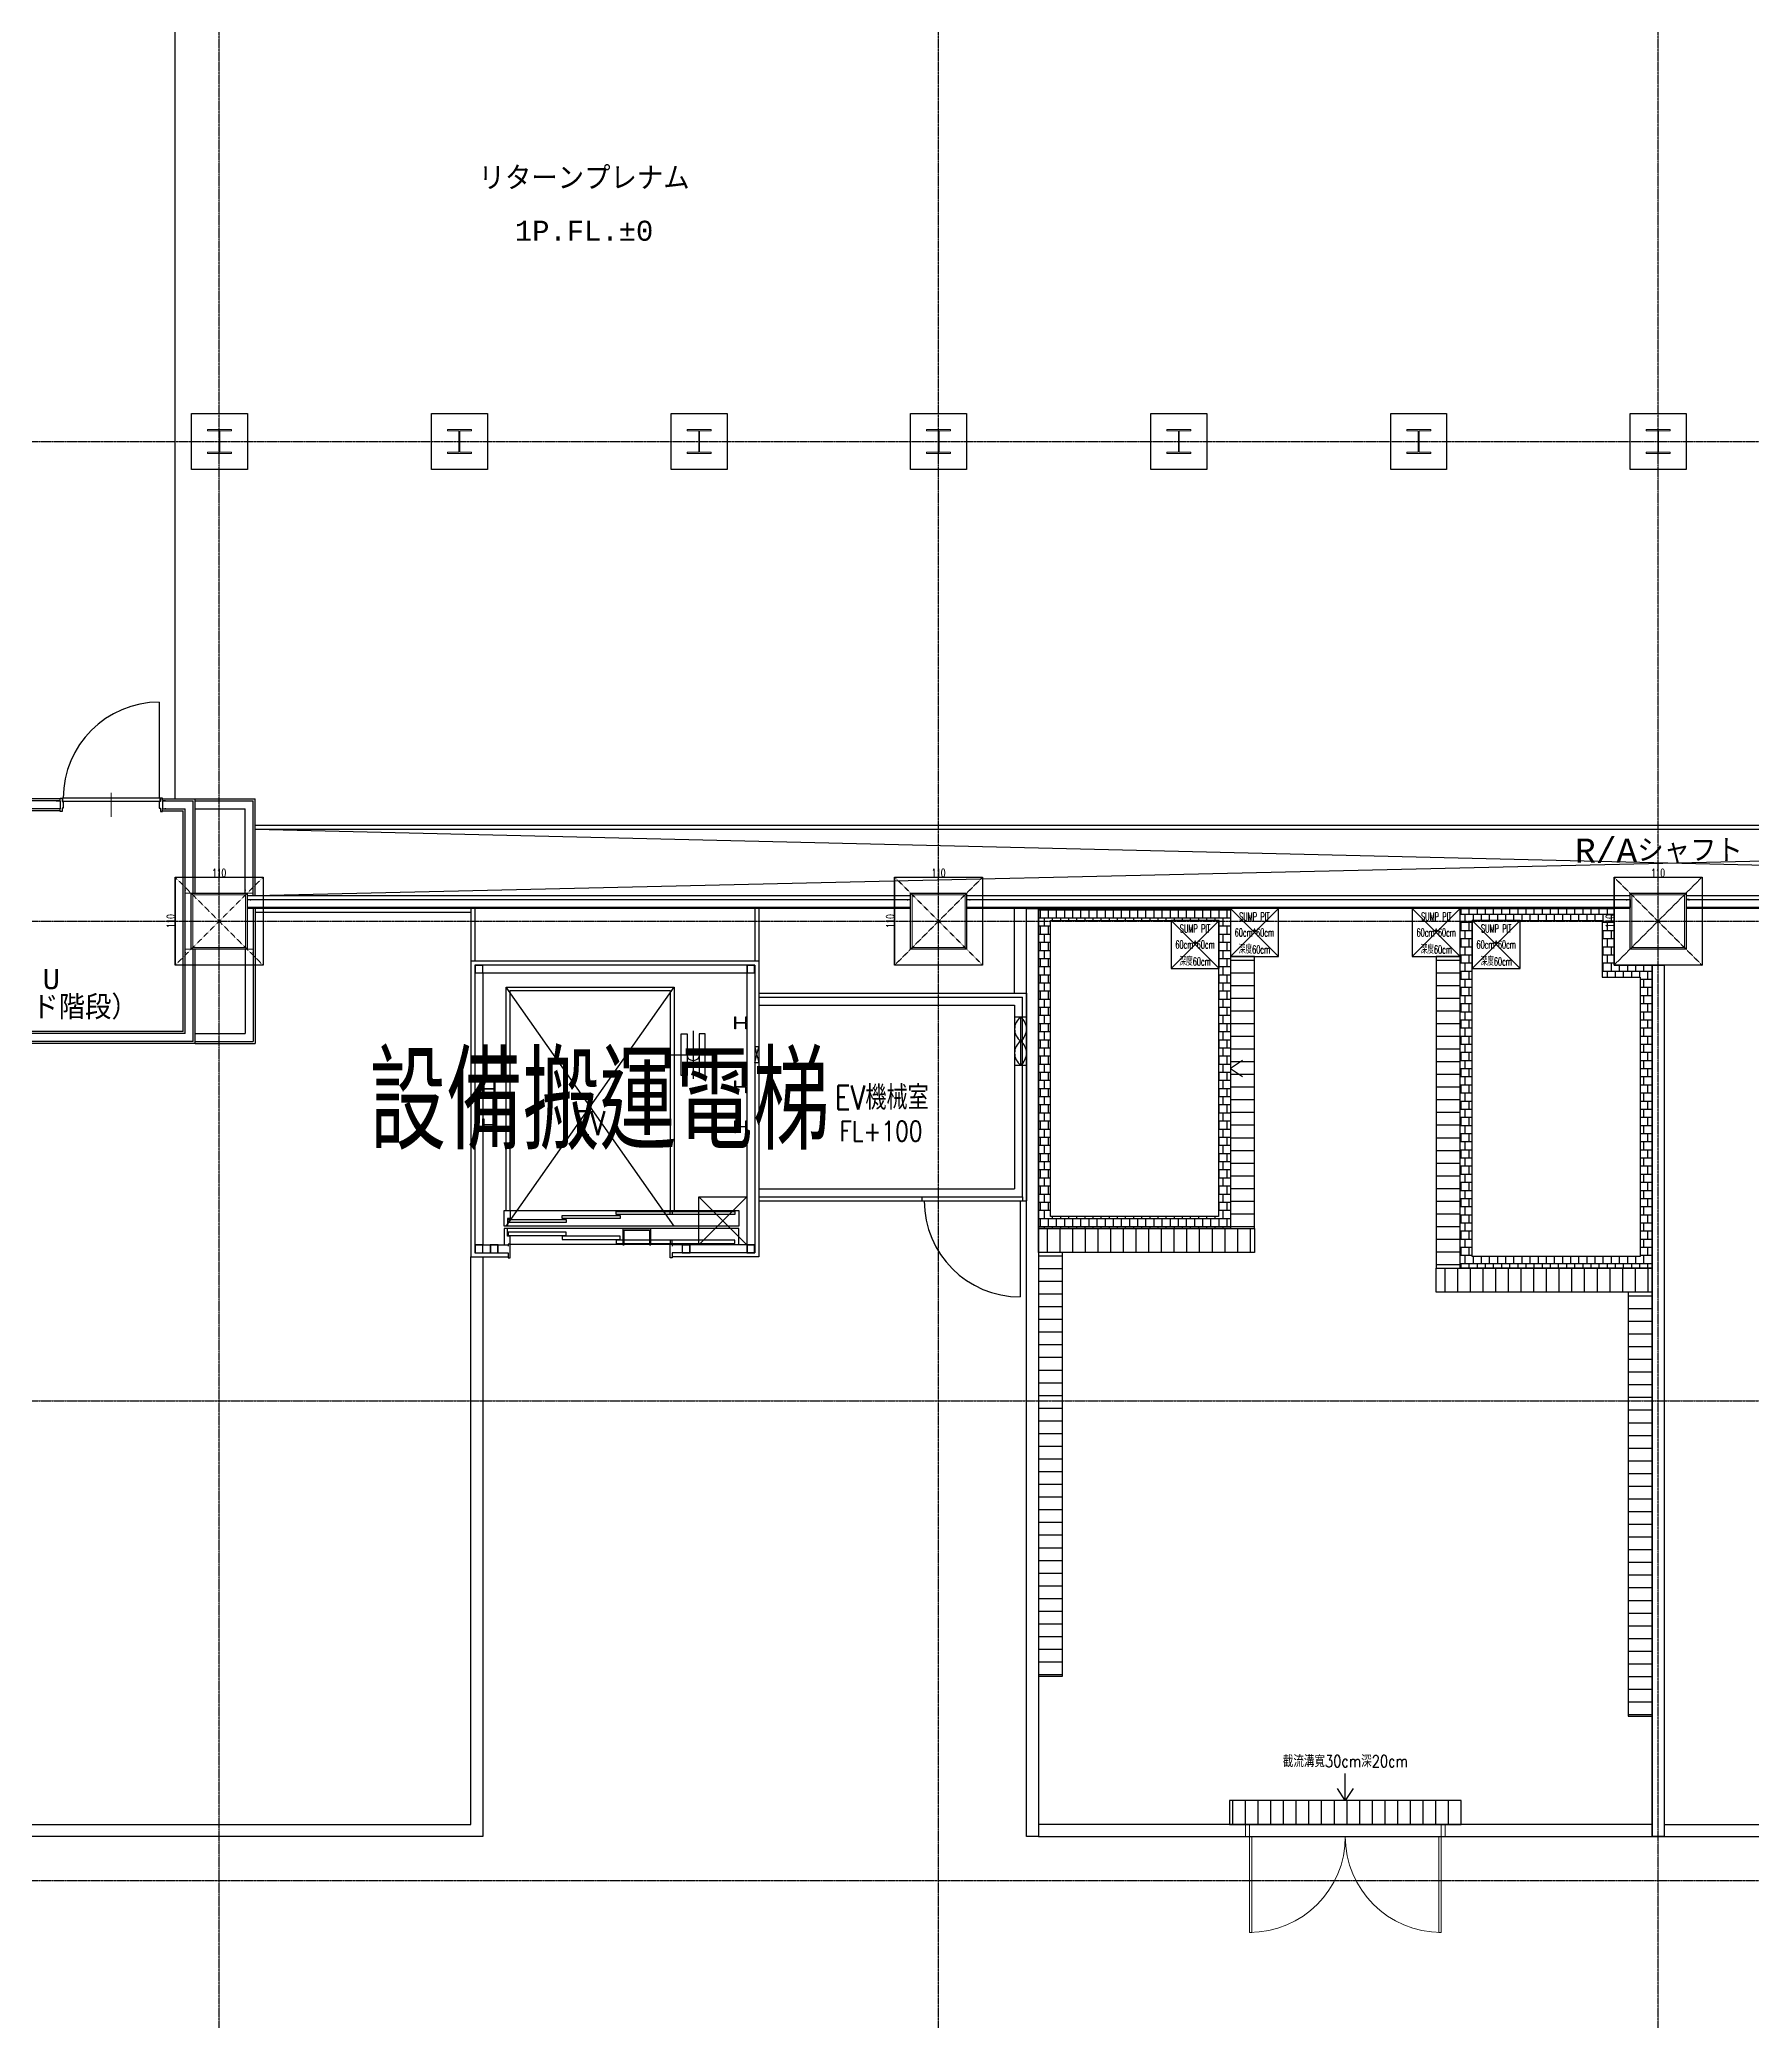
# Model space of a CAD drawing. Header units: millimetres. Extents: x -21841 to 195597, y -1659 to 112111.
# Drawn here: x 16935 to 19077, y 13775 to 16253 of the extents above; entities that cross this region are included whole.
import ezdxf
from ezdxf.enums import TextEntityAlignment as Align

# ---------------------------------------------------------------- set-up
doc = ezdxf.new("R2010")
doc.units = ezdxf.units.MM
doc.linetypes.add('X-N-FAB-L10$0$COL-CEN-LIN', pattern=[3.25, 2.5, -0.25, 0.25, -0.25])
doc.linetypes.add('X-N-FAB-L10$0$HIDDEN', pattern=[0.375, 0.25, -0.125])
for name, color, linetype in [('0-FMCS', 6, 'Continuous'), ('0-XREF', 7, 'Continuous'), ('X-N-FAB-L10$0$0-NC', 8, 'Continuous'), ('X-N-FAB-L10$0$0-ND', 8, 'Continuous'), ('X-N-FAB-L10$0$00-Dike', 5, 'Continuous'), ('X-N-FAB-L10$0$00-SUMP PIT', 3, 'Continuous'), ('X-N-FAB-L10$0$00-截流溝', 8, 'Continuous'), ('X-N-FAB-L10$0$00-門', 4, 'Continuous'), ('X-N-FAB-L10$0$08', 8, 'Continuous'), ('X-N-FAB-L10$0$A-WALL-IN', 8, 'Continuous'), ('X-N-FAB-L10$0$CCL', 8, 'X-N-FAB-L10$0$COL-CEN-LIN'), ('X-N-FAB-L10$0$COL', 8, 'Continuous'), ('X-N-FAB-L10$0$COL-S', 8, 'Continuous'), ('X-N-FAB-L10$0$DOOR', 8, 'Continuous'), ('X-N-FAB-L10$0$EL-1', 8, 'Continuous'), ('X-N-FAB-L10$0$TXT-C', 8, 'Continuous'), ('X-N-FAB-L10$0$TXT-CODE', 8, 'Continuous'), ('X-N-FAB-L10$0$WALL-P', 8, 'Continuous')]:
    doc.layers.add(name, color=color, linetype=linetype)
doc.layers.add('X-N-FAB-L10$0$ARC', color=8, linetype='Continuous', lineweight=0)
doc.layers.add('X-N-FAB-L10$0$STEEL1', color=8, linetype='Continuous', lineweight=0)
doc.styles.add('X-N-FAB-L10$0$ATS', font='monotxt.shx', dxfattribs={"bigfont": 'BIGFONT.shx'})
doc.styles.add('X-N-FAB-L10$0$CHINA', font='simplex.shx', dxfattribs={"width": 0.75, "bigfont": 'chineset.shx'})
doc.styles.add('X-N-FAB-L10$0$COL-NUM', font='romanc')
doc.styles.add('X-N-FAB-L10$0$DIM', font='simplex.shx', dxfattribs={"width": 0.67, "bigfont": 'chineset.shx'})
doc.styles.add('X-N-FAB-L10$0$ROMS', font='ROMANS', dxfattribs={"bigfont": 'EXTFONT'})
doc.styles.add('X-N-FAB-L10$0$STANDARD', font='SIMPLEX', dxfattribs={"bigfont": 'BIGFONT'})
doc.dimstyles.new('X-N-FAB-L10$0$JJP_005_defpoint', dxfattribs={"dimtxt": 20, "dimasz": 0.5, "dimexe": 0.5, "dimexo": 0.5, "dimgap": 0.5, "dimtad": 1, "dimdsep": 46, "dimtxsty": 'X-N-FAB-L10$0$DIM', "dimblk": 'X-N-FAB-L10$0$_None', "dimcen": 10, "dimclrd": 256, "dimclre": 256, "dimclrt": 256, "dimadec": 0, "dimazin": 0, "dimtfac": 1, "dimtix": 1, "dimtmove": 2, "dimatfit": 3, "dimldrblk": 'X-N-FAB-L10$0$_None', "dimfxl": 0.5, "dimtolj": 1, "dimtzin": 0, "dimarcsym": 0})

# ---------------------------------------------------------------- blocks, each defined once
blk = doc.blocks.new('*D1239')
at = {"layer": 'DEFPOINTS', "lineweight": -2, "transparency": 16777216}
blk.add_line((17105, 15205), (17215, 15205), dxfattribs=at)
at = {"layer": 'DEFPOINTS', "color": 0, "transparency": 16777216}
for p in [(17105, 15205), (17215, 15205), (17215, 15205)]:
    blk.add_point(p, dxfattribs=at)
at = {"layer": 'DEFPOINTS', "transparency": 16777216, "insert": (17160, 15210.5), "char_height": 10, "attachment_point": 5, "style": 'X-N-FAB-L10$0$DIM'}
blk.add_mtext('\\A1;110', dxfattribs=at)
blk = doc.blocks.new('X-N-FAB-L10$0$_None')
blk = doc.blocks.new('*D1240')
at = {"layer": 'DEFPOINTS', "lineweight": -2, "transparency": 16777216}
blk.add_line((17105, 15205), (17105, 15095), dxfattribs=at)
at = {"layer": 'DEFPOINTS', "color": 0, "transparency": 16777216}
for p in [(17105, 15205), (17105, 15095), (17105, 15095)]:
    blk.add_point(p, dxfattribs=at)
at = {"layer": 'DEFPOINTS', "transparency": 16777216, "insert": (17099.5, 15150), "char_height": 10, "attachment_point": 5, "rotation": 90, "style": 'X-N-FAB-L10$0$DIM'}
blk.add_mtext('\\A1;110', dxfattribs=at)
blk = doc.blocks.new('*D1241')
at = {"layer": 'DEFPOINTS', "lineweight": -2, "transparency": 16777216}
blk.add_line((18005, 15205), (18115, 15205), dxfattribs=at)
at = {"layer": 'DEFPOINTS', "color": 0, "transparency": 16777216}
for p in [(18005, 15205), (18115, 15205), (18115, 15205)]:
    blk.add_point(p, dxfattribs=at)
at = {"layer": 'DEFPOINTS', "transparency": 16777216, "insert": (18060, 15210.5), "char_height": 10, "attachment_point": 5, "style": 'X-N-FAB-L10$0$DIM'}
blk.add_mtext('\\A1;110', dxfattribs=at)
blk = doc.blocks.new('*D1242')
at = {"layer": 'DEFPOINTS', "lineweight": -2, "transparency": 16777216}
blk.add_line((18005, 15205), (18005, 15095), dxfattribs=at)
at = {"layer": 'DEFPOINTS', "color": 0, "transparency": 16777216}
for p in [(18005, 15205), (18005, 15095), (18005, 15095)]:
    blk.add_point(p, dxfattribs=at)
at = {"layer": 'DEFPOINTS', "transparency": 16777216, "insert": (17999.5, 15150), "char_height": 10, "attachment_point": 5, "rotation": 90, "style": 'X-N-FAB-L10$0$DIM'}
blk.add_mtext('\\A1;110', dxfattribs=at)
blk = doc.blocks.new('*D1243')
at = {"layer": 'DEFPOINTS', "lineweight": -2, "transparency": 16777216}
blk.add_line((18905, 15205), (19015, 15205), dxfattribs=at)
at = {"layer": 'DEFPOINTS', "color": 0, "transparency": 16777216}
for p in [(18905, 15205), (19015, 15205), (19015, 15205)]:
    blk.add_point(p, dxfattribs=at)
at = {"layer": 'DEFPOINTS', "transparency": 16777216, "insert": (18960, 15210.5), "char_height": 10, "attachment_point": 5, "style": 'X-N-FAB-L10$0$DIM'}
blk.add_mtext('\\A1;110', dxfattribs=at)
blk = doc.blocks.new('*D1244')
at = {"layer": 'DEFPOINTS', "lineweight": -2, "transparency": 16777216}
blk.add_line((18905, 15205), (18905, 15095), dxfattribs=at)
at = {"layer": 'DEFPOINTS', "color": 0, "transparency": 16777216}
for p in [(18905, 15205), (18905, 15095), (18905, 15095)]:
    blk.add_point(p, dxfattribs=at)
at = {"layer": 'DEFPOINTS', "transparency": 16777216, "insert": (18899.5, 15150), "char_height": 10, "attachment_point": 5, "rotation": 90, "style": 'X-N-FAB-L10$0$DIM'}
blk.add_mtext('\\A1;110', dxfattribs=at)
blk = doc.blocks.new('X-N-FAB-L10$0$SUMP PIT')
at = {"layer": 'X-N-FAB-L10$0$08'}
for p, q in [((-30, 30), (30, -30)), ((-30, -30), (30, 30))]:
    blk.add_line(p, q, dxfattribs=at)
blk.add_lwpolyline([(-30, -30), (30, -30), (30, 30), (-30, 30)], close=True, dxfattribs=at)
at = {"layer": 'X-N-FAB-L10$0$TXT-C', "style": 'X-N-FAB-L10$0$STANDARD', "width": 0.6}
for s, p in [('SUMP PIT', (0, 20)), ('60cm*60cm', (0, 0)), ('深度60cm', (0, -20))]:
    blk.add_text(s, height=10, dxfattribs=at).set_placement(p, align=Align.MIDDLE)
blk = doc.blocks.new('X-N-FAB-L10')
at = {"layer": 'X-N-FAB-L10$0$00-Dike'}
h = blk.add_hatch(dxfattribs=at)
h.set_pattern_fill('AR-B88', color=8, scale=0.05, angle=360)
h.set_pattern_definition([(360, (8835, 3114.55), (5e-15, 10.16), []), (90, (8835, 3114.55), (-5.08, 10.16), [10.16, -10.16])])
h.paths.add_polyline_path([(18185, 15165.75), (18425, 15165.75), (18425, 14765.75), (18185, 14765.75)])
h.paths.add_polyline_path([(18200, 15150.75), (18410, 15150.75), (18410, 14780.75), (18200, 14780.75)], flags=16)
h = blk.add_hatch(dxfattribs=at)
h.set_pattern_fill('AR-B88', color=8, scale=0.05, angle=180)
h.set_pattern_definition([(180, (359.199, -2e-06), (-1e-15, -10.16), []), (270, (359.1987, -2e-06), (5.08, -10.16), [10.16, -10.16])])
h.paths.add_polyline_path([(18712.5, 14715.75), (18712.5, 15165.75), (18905, 15165.75), (18905, 15095), (18952.5, 15095), (18952.5, 14715.75)])
h.paths.add_polyline_path([(18727.5, 14730.75), (18727.5, 15150.75), (18890, 15150.75), (18890, 15080), (18937.5, 15080), (18937.5, 14730.75)], flags=16)
at = {"layer": 'X-N-FAB-L10$0$00-截流溝'}
h = blk.add_hatch(dxfattribs=at)
h.set_pattern_fill('ANSI31', color=8, scale=5, angle=-45)
h.set_pattern_definition([(360, (5600, 28277.673), (6e-15, 15.875), [])])
h.paths.add_polyline_path([(18425, 15105.75), (18425, 14765.75), (18455, 14765.75), (18455, 15105.75)])
h = blk.add_hatch(dxfattribs=at)
h.set_pattern_fill('ANSI31', color=8, scale=5, angle=-45)
h.set_pattern_definition([(360, (5857.5, 28277.673), (6e-15, 15.875), [])])
h.paths.add_polyline_path([(18682.5, 15105.75), (18682.5, 14715.75), (18712.5, 14715.75), (18712.5, 15105.75)])
h = blk.add_hatch(dxfattribs=at)
h.set_pattern_fill('ANSI31', color=8, scale=5, angle=45)
h.set_pattern_definition([(90, (2892.5, 1910.75), (-15.875, 3e-15), [])])
h.paths.add_polyline_path([(18455, 14735.75), (18185, 14735.75), (18185, 14765.75), (18455, 14765.75)])
h = blk.add_hatch(dxfattribs=at)
h.set_pattern_fill('ANSI31', color=8, scale=5, angle=-45)
h.set_pattern_definition([(360, (5360, 27907.673), (6e-15, 15.875), [])])
h.paths.add_polyline_path([(18185, 14735.75), (18185, 14205.75), (18215, 14205.75), (18215, 14735.75)])
h = blk.add_hatch(dxfattribs=at)
h.set_pattern_fill('ANSI31', color=8, scale=5, angle=45)
h.set_pattern_definition([(90, (3390, 1860.75), (-15.875, 3e-15), [])])
h.paths.add_polyline_path([(18952.5, 14685.75), (18682.5, 14685.75), (18682.5, 14715.75), (18952.5, 14715.75)])
h = blk.add_hatch(dxfattribs=at)
h.set_pattern_fill('ANSI31', color=8, scale=5, angle=-45)
h.set_pattern_definition([(360, (6097.5, 27857.673), (6e-15, 15.875), [])])
h.paths.add_polyline_path([(18922.5, 14685.75), (18922.5, 14155.75), (18952.5, 14155.75), (18952.5, 14685.75)])
h = blk.add_hatch(dxfattribs=at)
h.set_pattern_fill('ANSI31', color=8, scale=5, angle=45)
h.set_pattern_definition([(90, (3791.25, 1195), (-15.875, 3e-15), [])])
h.paths.add_polyline_path([(18423.75, 14020), (18713.75, 14020), (18713.75, 14050), (18423.75, 14050)])
at = {"layer": 'DEFPOINTS', "color": 8, "linetype": 'X-N-FAB-L10$0$HIDDEN', "ltscale": 0.1}
for p, q in [((17215, 15205), (17105, 15095)), ((17105, 15205), (17215, 15095)), ((17215, 15205), (17105, 15095)), ((17105, 15205), (17215, 15095)), ((18115, 15205), (18005, 15095)), ((18005, 15205), (18115, 15095)), ((18115, 15205), (18005, 15095)), ((18005, 15205), (18115, 15095)), ((19015, 15205), (18905, 15095)), ((18905, 15205), (19015, 15095)), ((19015, 15205), (18905, 15095)), ((18905, 15205), (19015, 15095))]:
    blk.add_line(p, q, dxfattribs=at)
at = {"layer": 'DEFPOINTS', "color": 8}
for p, q in [((17105, 15205), (17215, 15205)), ((17105, 15205), (17105, 15095)), ((18005, 15205), (18115, 15205)), ((18005, 15205), (18005, 15095)), ((18905, 15205), (19015, 15205)), ((18905, 15205), (18905, 15095))]:
    blk.add_line(p, q, dxfattribs=at)
at = {"layer": 'X-N-FAB-L10$0$00-Dike', "color": 8}
for points in [[(18185, 15165.75), (18425, 15165.75), (18425, 14765.75), (18185, 14765.75)], [(18712.5, 14715.75), (18712.5, 15165.75), (18905, 15165.75), (18905, 15095), (18952.5, 15095), (18952.5, 14715.75)], [(18200, 15150.75), (18410, 15150.75), (18410, 14780.75), (18200, 14780.75)], [(18727.5, 14730.75), (18727.5, 15150.75), (18890, 15150.75), (18890, 15080), (18937.5, 15080), (18937.5, 14730.75)]]:
    blk.add_lwpolyline(points, close=True, dxfattribs=at)
blk.add_lwpolyline([(18440, 14975.75), (18425, 14965.75), (18440, 14955.75)], dxfattribs=at)
at = {"layer": 'X-N-FAB-L10$0$00-截流溝', "color": 8}
for points in [[(18425, 15105.75), (18425, 14765.75), (18455, 14765.75), (18455, 15105.75)], [(18682.5, 15105.75), (18682.5, 14715.75), (18712.5, 14715.75), (18712.5, 15105.75)], [(18455, 14735.75), (18185, 14735.75), (18185, 14765.75), (18455, 14765.75)], [(18185, 14735.75), (18185, 14205.75), (18215, 14205.75), (18215, 14735.75)], [(18952.5, 14685.75), (18682.5, 14685.75), (18682.5, 14715.75), (18952.5, 14715.75)], [(18922.5, 14685.75), (18922.5, 14155.75), (18952.5, 14155.75), (18952.5, 14685.75)], [(18423.75, 14020), (18713.75, 14020), (18713.75, 14050), (18423.75, 14050)]]:
    blk.add_lwpolyline(points, close=True, dxfattribs=at)
for points in [[(18568.75, 14050), (18568.75, 14083.804)], [(18578.75, 14065), (18568.75, 14050), (18558.75, 14065)]]:
    blk.add_lwpolyline(points, dxfattribs=at)
at = {"layer": 'X-N-FAB-L10$0$00-門', "color": 8, "lineweight": 0}
for p, q in [((18443.75, 14005), (18443.75, 14020)), ((18443.75, 14020), (18448.75, 14020)), ((18448.75, 14005), (18443.75, 14005)), ((18448.75, 14020), (18448.75, 14005)), ((18448.75, 13885), (18448.75, 14005)), ((18448.75, 14005), (18451.75, 14005)), ((18451.75, 14005), (18451.75, 13885)), ((18685.75, 14005), (18685.75, 13885)), ((18688.75, 14005), (18685.75, 14005)), ((18693.75, 14020), (18688.75, 14020)), ((18688.75, 14020), (18688.75, 14005)), ((18688.75, 13885), (18688.75, 14005)), ((18688.75, 14005), (18693.75, 14005)), ((18693.75, 14005), (18693.75, 14020)), ((18451.75, 13885), (18448.75, 13885)), ((18685.75, 13885), (18688.75, 13885))]:
    blk.add_line(p, q, dxfattribs=at)
for centre, start, end in [((18448.75, 14005), 270, 0), ((18688.75, 14005), 180, 270)]:
    blk.add_arc(centre, 120, start, end, dxfattribs=at)
at = {"layer": 'X-N-FAB-L10$0$08', "color": 8}
for p, q in [((17105, 15303), (17105, 16635)), ((17205, 15270), (19680, 15270)), ((17205, 15265), (20705, 15182)), ((17205, 15182), (20815, 15265)), ((17205, 15265), (19680, 15265))]:
    blk.add_line(p, q, dxfattribs=at)
at = {"layer": 'X-N-FAB-L10$0$A-WALL-IN', "color": 8}
for p, q in [((18952.5, 15095), (18952.5, 14005)), ((18967.5, 15095), (18967.5, 14020)), ((17475, 14020), (17475, 14730)), ((17490, 14730), (17490, 14005)), ((17490, 14570), (17490, 14570)), ((17490, 14570), (17490, 14570)), ((9060, 14020), (17475, 14020)), ((17490, 14005), (9060, 14005)), ((18952.5, 14005), (20817, 14005)), ((18967.5, 14020), (20802, 14020))]:
    blk.add_line(p, q, dxfattribs=at)
for points in [[(18170, 15165.75), (18185, 15165.75), (18185, 14005), (18170, 14005)], [(18952.5, 15095), (18967.5, 15095), (18967.5, 14005), (18952.5, 14005)], [(18185, 14005), (18952.5, 14005), (18952.5, 14020), (18185, 14020)]]:
    blk.add_lwpolyline(points, close=True, dxfattribs=at)
at = {"layer": 'X-N-FAB-L10$0$ARC', "color": 8, "linetype": 'Continuous'}
for p, q in [((17025, 15310.5), (17025, 15280.5)), ((18165, 14805), (18165, 14805))]:
    blk.add_line(p, q, dxfattribs=at)
at = {"layer": 'X-N-FAB-L10$0$ARC', "color": 8}
for p, q in [((17215, 15205), (17105, 15205)), ((17105, 15205), (17105, 15095)), ((17118.5, 15189), (17117.5, 15189)), ((17117.5, 15189), (17117.5, 15185)), ((17127.5, 15189), (17126.5, 15189)), ((17127.5, 15185), (17127.5, 15189)), ((17193.5, 15189), (17192.5, 15189)), ((17192.5, 15189), (17192.5, 15185)), ((17202.5, 15189), (17201.5, 15189)), ((17202.5, 15185), (17202.5, 15189)), ((17215, 15095), (17215, 15205)), ((18115, 15205), (18005, 15205)), ((18005, 15205), (18005, 15095)), ((18115, 15095), (18115, 15205)), ((19015, 15205), (18905, 15205)), ((18905, 15205), (18905, 15095)), ((19015, 15095), (19015, 15205)), ((17117.5, 15185), (17127.5, 15185)), ((17125, 15115), (17125, 15185)), ((17125, 15185), (17195, 15185)), ((17127, 15117), (17127, 15183)), ((17127, 15183), (17193, 15183)), ((17192.5, 15185), (17202.5, 15185)), ((17193, 15183), (17193, 15117)), ((17195, 15185), (17195, 15115)), ((17199, 15177), (17195, 15177)), ((17195, 15177), (17195, 15167)), ((17195, 15167), (17199, 15167)), ((17199, 15176), (17199, 15177)), ((17199, 15167), (17199, 15168)), ((18021, 15176), (18021, 15177)), ((18021, 15177), (18025, 15177)), ((18021, 15167), (18021, 15168)), ((18025, 15167), (18021, 15167)), ((18025, 15115), (18025, 15185)), ((18025, 15185), (18095, 15185)), ((18025, 15177), (18025, 15167)), ((18027, 15117), (18027, 15183)), ((18027, 15183), (18093, 15183)), ((18093, 15183), (18093, 15117)), ((18095, 15185), (18095, 15115)), ((18099, 15177), (18095, 15177)), ((18095, 15177), (18095, 15167)), ((18095, 15167), (18099, 15167)), ((18099, 15176), (18099, 15177)), ((18099, 15167), (18099, 15168)), ((18925, 15115), (18925, 15185)), ((18925, 15185), (18995, 15185)), ((18927, 15117), (18927, 15183)), ((18927, 15183), (18993, 15183)), ((18993, 15183), (18993, 15117)), ((18995, 15185), (18995, 15115)), ((17117.5, 15111), (17117.5, 15115)), ((17117.5, 15115), (17127.5, 15115)), ((17195, 15115), (17125, 15115)), ((17193, 15117), (17127, 15117)), ((17127.5, 15115), (17127.5, 15111)), ((17192.5, 15111), (17192.5, 15115)), ((17192.5, 15115), (17202.5, 15115)), ((17202.5, 15115), (17202.5, 15111)), ((18095, 15115), (18025, 15115)), ((18093, 15117), (18027, 15117)), ((18995, 15115), (18925, 15115)), ((18993, 15117), (18927, 15117)), ((17105, 15095), (17215, 15095)), ((17118.5, 15111), (17117.5, 15111)), ((17127.5, 15111), (17126.5, 15111)), ((17193.5, 15111), (17192.5, 15111)), ((17202.5, 15111), (17201.5, 15111)), ((17480, 15095), (17480, 15085)), ((17490, 15095), (17480, 15095)), ((17490, 15085), (17490, 15095)), ((17820, 15095), (17820, 15085)), ((17830, 15095), (17820, 15095)), ((17830, 15085), (17830, 15095)), ((18005, 15095), (18115, 15095)), ((18905, 15095), (19015, 15095)), ((17480, 15085), (17490, 15085)), ((17820, 15085), (17830, 15085))]:
    blk.add_line(p, q, dxfattribs=at)
at = {"layer": 'X-N-FAB-L10$0$CCL', "color": 8}
for p, q in [((17160, 10600), (17160, 19760)), ((18060, 10600), (18060, 19760)), ((18960, 10600), (18960, 19760)), ((-720, 15750), (27370, 15750)), ((-720, 15150), (27370, 15150)), ((-720, 14550), (27370, 14550)), ((-720, 13950), (27370, 13950))]:
    blk.add_line(p, q, dxfattribs=at)
at = {"layer": 'X-N-FAB-L10$0$COL', "color": 8}
for p, q in [((17125.5, 15785), (17195.5, 15785)), ((17125.5, 15715), (17125.5, 15785)), ((17195.5, 15785), (17195.5, 15715)), ((17425.5, 15785), (17495.5, 15785)), ((17425.5, 15715), (17425.5, 15785)), ((17495.5, 15785), (17495.5, 15715)), ((17725.5, 15785), (17795.5, 15785)), ((17725.5, 15715), (17725.5, 15785)), ((17795.5, 15785), (17795.5, 15715)), ((18025, 15785), (18095, 15785)), ((18025, 15715), (18025, 15785)), ((18095, 15785), (18095, 15715)), ((18325.5, 15785), (18395.5, 15785)), ((18325.5, 15715), (18325.5, 15785)), ((18395.5, 15785), (18395.5, 15715)), ((18625.5, 15785), (18695.5, 15785)), ((18625.5, 15715), (18625.5, 15785)), ((18695.5, 15785), (18695.5, 15715)), ((18925, 15785), (18995, 15785)), ((18925, 15715), (18925, 15785)), ((18995, 15785), (18995, 15715)), ((17195.5, 15715), (17125.5, 15715)), ((17495.5, 15715), (17425.5, 15715)), ((17795.5, 15715), (17725.5, 15715)), ((18095, 15715), (18025, 15715)), ((18395.5, 15715), (18325.5, 15715)), ((18695.5, 15715), (18625.5, 15715)), ((18995, 15715), (18925, 15715))]:
    blk.add_line(p, q, dxfattribs=at)
at = {"layer": 'X-N-FAB-L10$0$COL', "color": 8, "ltscale": 0.1}
for p, q in [((17105, 15205), (17215, 15205)), ((17105, 15095), (17105, 15205)), ((17215, 15205), (17215, 15095)), ((18005, 15205), (18115, 15205)), ((18005, 15095), (18005, 15205)), ((18115, 15205), (18115, 15095)), ((18905, 15205), (19015, 15205)), ((18905, 15095), (18905, 15205)), ((19015, 15205), (19015, 15095)), ((17215, 15095), (17105, 15095)), ((18115, 15095), (18005, 15095)), ((19015, 15095), (18905, 15095))]:
    blk.add_line(p, q, dxfattribs=at)
at = {"layer": 'X-N-FAB-L10$0$COL', "color": 8}
for points in [[(17125.5, 15785), (17195.5, 15785), (17195.5, 15715), (17125.5, 15715)], [(17425.5, 15785), (17495.5, 15785), (17495.5, 15715), (17425.5, 15715)], [(17725.5, 15785), (17795.5, 15785), (17795.5, 15715), (17725.5, 15715)], [(18025, 15785), (18095, 15785), (18095, 15715), (18025, 15715)], [(18325.5, 15785), (18395.5, 15785), (18395.5, 15715), (18325.5, 15715)], [(18625.5, 15785), (18695.5, 15785), (18695.5, 15715), (18625.5, 15715)], [(18925, 15785), (18995, 15785), (18995, 15715), (18925, 15715)]]:
    blk.add_lwpolyline(points, close=True, dxfattribs=at)
at = {"layer": 'X-N-FAB-L10$0$COL', "color": 8, "ltscale": 0.1}
for points in [[(17105, 15205), (17215, 15205), (17215, 15095), (17105, 15095)], [(18005, 15205), (18115, 15205), (18115, 15095), (18005, 15095)], [(18905, 15205), (19015, 15205), (19015, 15095), (18905, 15095)]]:
    blk.add_lwpolyline(points, close=True, dxfattribs=at)
at = {"layer": 'X-N-FAB-L10$0$COL-S', "color": 8}
for p, q in [((17125, 15185), (17195, 15185)), ((17125, 15115), (17125, 15185)), ((17125, 15185), (17195, 15185)), ((17125, 15115), (17125, 15185)), ((17195, 15185), (17195, 15115)), ((17195, 15185), (17195, 15115)), ((18025, 15185), (18095, 15185)), ((18025, 15115), (18025, 15185)), ((18025, 15185), (18095, 15185)), ((18025, 15115), (18025, 15185)), ((18095, 15185), (18095, 15115)), ((18095, 15185), (18095, 15115)), ((18925, 15185), (18995, 15185)), ((18925, 15115), (18925, 15185)), ((18925, 15185), (18995, 15185)), ((18925, 15115), (18925, 15185)), ((18995, 15185), (18995, 15115)), ((18995, 15185), (18995, 15115)), ((17195, 15115), (17125, 15115)), ((17195, 15115), (17125, 15115)), ((18095, 15115), (18025, 15115)), ((18095, 15115), (18025, 15115)), ((18995, 15115), (18925, 15115)), ((18995, 15115), (18925, 15115))]:
    blk.add_line(p, q, dxfattribs=at)
at = {"layer": 'X-N-FAB-L10$0$DOOR', "color": 8}
for p, q in [((17085, 15424), (17085, 15304)), ((16961, 15301.5), (16961, 15304)), ((16961, 15304), (16963.5, 15304)), ((16961, 15287), (16961, 15289.5)), ((16963.5, 15304), (16963.5, 15299.5)), ((16963.5, 15299.5), (16965, 15299.5)), ((16965, 15291.5), (16963.5, 15291.5)), ((16963.5, 15291.5), (16963.5, 15287)), ((17086, 15304), (16964, 15304)), ((16964, 15304), (16964, 15300)), ((16964, 15300), (17086, 15300)), ((16965, 15299.5), (16965, 15291.5)), ((17086.5, 15299.5), (17085, 15299.5)), ((17085, 15299.5), (17085, 15291.5)), ((17085, 15291.5), (17086.5, 15291.5)), ((17086, 15300), (17086, 15304)), ((17089, 15304), (17086.5, 15304)), ((17086.5, 15304), (17086.5, 15299.5)), ((17086.5, 15291.5), (17086.5, 15287)), ((17089, 15301.5), (17089, 15304)), ((17089, 15287), (17089, 15289.5)), ((16963.5, 15287), (16961, 15287)), ((17086.5, 15287), (17089, 15287)), ((18039, 14805), (18039, 14800)), ((18039, 14805), (18165, 14805)), ((18039, 14800), (18165, 14800)), ((18162, 14800), (18162, 14680)), ((18165, 14805), (18165, 14800))]:
    blk.add_line(p, q, dxfattribs=at)
for centre, start, end in [((17085, 15304), 90, 180), ((18162, 14800), 180, 270)]:
    blk.add_arc(centre, 120, start, end, dxfattribs=at)
at = {"layer": 'X-N-FAB-L10$0$EL-1', "color": 8}
for p, q in [((17519, 14768.5), (17729, 15067.3)), ((17729, 14768.5), (17519, 15067.3)), ((17519, 14788), (17519, 15067.3)), ((17519, 15067.3), (17729, 15067.3)), ((17729, 15067.3), (17729, 14788)), ((17820, 15085), (17820, 14745)), ((17524, 14788), (17524, 15063.1)), ((17524, 15063.1), (17724, 15063.1)), ((17724, 15063.1), (17724, 14788)), ((17738, 14956.9), (17738, 15008.9)), ((17738, 15008.9), (17745.5, 15008.9)), ((17745.5, 15008.9), (17745.5, 14956.9)), ((17753, 15012.9), (17753, 14952.9)), ((17768, 15008.9), (17760.5, 15008.9)), ((17760.5, 15008.9), (17760.5, 14956.9)), ((17768, 14956.9), (17768, 15008.9)), ((17723, 14982.9), (17783, 14982.9)), ((17745.5, 14956.9), (17738, 14956.9)), ((17760.5, 14956.9), (17768, 14956.9)), ((17760, 14805), (17820, 14745)), ((17760, 14745), (17820, 14805)), ((17760, 14745), (17760, 14805)), ((17760, 14805), (17820, 14805)), ((17820, 14805), (17820, 14745)), ((17820, 14745), (17760, 14745))]:
    blk.add_line(p, q, dxfattribs=at)
blk.add_circle((17753, 14982.9), 7.5, dxfattribs=at)
at = {"layer": 'X-N-FAB-L10$0$STEEL1', "color": 8}
for p, q in [((17145.5, 15765), (17175.5, 15765)), ((17145.5, 15763.5), (17145.5, 15765)), ((17160, 15763.5), (17145.5, 15763.5)), ((17160, 15736.5), (17160, 15763.5)), ((17175.5, 15763.5), (17161, 15763.5)), ((17161, 15763.5), (17161, 15736.5)), ((17175.5, 15765), (17175.5, 15763.5)), ((17445.5, 15765), (17475.5, 15765)), ((17445.5, 15763.5), (17445.5, 15765)), ((17460, 15763.5), (17445.5, 15763.5)), ((17460, 15736.5), (17460, 15763.5)), ((17475.5, 15763.5), (17461, 15763.5)), ((17461, 15763.5), (17461, 15736.5)), ((17475.5, 15765), (17475.5, 15763.5)), ((17745.5, 15765), (17775.5, 15765)), ((17745.5, 15763.5), (17745.5, 15765)), ((17760, 15763.5), (17745.5, 15763.5)), ((17760, 15736.5), (17760, 15763.5)), ((17775.5, 15763.5), (17761, 15763.5)), ((17761, 15763.5), (17761, 15736.5)), ((17775.5, 15765), (17775.5, 15763.5)), ((18045, 15765), (18075, 15765)), ((18045, 15763.5), (18045, 15765)), ((18059.5, 15763.5), (18045, 15763.5)), ((18059.5, 15736.5), (18059.5, 15763.5)), ((18075, 15763.5), (18060.5, 15763.5)), ((18060.5, 15763.5), (18060.5, 15736.5)), ((18075, 15765), (18075, 15763.5)), ((18345.5, 15765), (18375.5, 15765)), ((18345.5, 15763.5), (18345.5, 15765)), ((18360, 15763.5), (18345.5, 15763.5)), ((18360, 15736.5), (18360, 15763.5)), ((18375.5, 15763.5), (18361, 15763.5)), ((18361, 15763.5), (18361, 15736.5)), ((18375.5, 15765), (18375.5, 15763.5)), ((18645.5, 15765), (18675.5, 15765)), ((18645.5, 15763.5), (18645.5, 15765)), ((18660, 15763.5), (18645.5, 15763.5)), ((18660, 15736.5), (18660, 15763.5)), ((18675.5, 15763.5), (18661, 15763.5)), ((18661, 15763.5), (18661, 15736.5)), ((18675.5, 15765), (18675.5, 15763.5)), ((18945, 15765), (18975, 15765)), ((18945, 15763.5), (18945, 15765)), ((18959.5, 15763.5), (18945, 15763.5)), ((18959.5, 15736.5), (18959.5, 15763.5)), ((18975, 15763.5), (18960.5, 15763.5)), ((18960.5, 15763.5), (18960.5, 15736.5)), ((18975, 15765), (18975, 15763.5)), ((17145.5, 15735), (17145.5, 15736.5)), ((17145.5, 15736.5), (17160, 15736.5)), ((17175.5, 15735), (17145.5, 15735)), ((17161, 15736.5), (17175.5, 15736.5)), ((17175.5, 15736.5), (17175.5, 15735)), ((17445.5, 15735), (17445.5, 15736.5)), ((17445.5, 15736.5), (17460, 15736.5)), ((17475.5, 15735), (17445.5, 15735)), ((17461, 15736.5), (17475.5, 15736.5)), ((17475.5, 15736.5), (17475.5, 15735)), ((17745.5, 15735), (17745.5, 15736.5)), ((17745.5, 15736.5), (17760, 15736.5)), ((17775.5, 15735), (17745.5, 15735)), ((17761, 15736.5), (17775.5, 15736.5)), ((17775.5, 15736.5), (17775.5, 15735)), ((18045, 15735), (18045, 15736.5)), ((18045, 15736.5), (18059.5, 15736.5)), ((18075, 15735), (18045, 15735)), ((18060.5, 15736.5), (18075, 15736.5)), ((18075, 15736.5), (18075, 15735)), ((18345.5, 15735), (18345.5, 15736.5)), ((18345.5, 15736.5), (18360, 15736.5)), ((18375.5, 15735), (18345.5, 15735)), ((18361, 15736.5), (18375.5, 15736.5)), ((18375.5, 15736.5), (18375.5, 15735)), ((18645.5, 15735), (18645.5, 15736.5)), ((18645.5, 15736.5), (18660, 15736.5)), ((18675.5, 15735), (18645.5, 15735)), ((18661, 15736.5), (18675.5, 15736.5)), ((18675.5, 15736.5), (18675.5, 15735)), ((18945, 15735), (18945, 15736.5)), ((18945, 15736.5), (18959.5, 15736.5)), ((18975, 15735), (18945, 15735)), ((18960.5, 15736.5), (18975, 15736.5)), ((18975, 15736.5), (18975, 15735))]:
    blk.add_line(p, q, dxfattribs=at)
for points in [[(17145.5, 15765), (17175.5, 15765), (17175.5, 15763.5), (17161, 15763.5), (17161, 15736.5), (17175.5, 15736.5), (17175.5, 15735), (17145.5, 15735), (17145.5, 15736.5), (17160, 15736.5), (17160, 15763.5), (17145.5, 15763.5)], [(17445.5, 15765), (17475.5, 15765), (17475.5, 15763.5), (17461, 15763.5), (17461, 15736.5), (17475.5, 15736.5), (17475.5, 15735), (17445.5, 15735), (17445.5, 15736.5), (17460, 15736.5), (17460, 15763.5), (17445.5, 15763.5)], [(17745.5, 15765), (17775.5, 15765), (17775.5, 15763.5), (17761, 15763.5), (17761, 15736.5), (17775.5, 15736.5), (17775.5, 15735), (17745.5, 15735), (17745.5, 15736.5), (17760, 15736.5), (17760, 15763.5), (17745.5, 15763.5)], [(18045, 15765), (18075, 15765), (18075, 15763.5), (18060.5, 15763.5), (18060.5, 15736.5), (18075, 15736.5), (18075, 15735), (18045, 15735), (18045, 15736.5), (18059.5, 15736.5), (18059.5, 15763.5), (18045, 15763.5)], [(18345.5, 15765), (18375.5, 15765), (18375.5, 15763.5), (18361, 15763.5), (18361, 15736.5), (18375.5, 15736.5), (18375.5, 15735), (18345.5, 15735), (18345.5, 15736.5), (18360, 15736.5), (18360, 15763.5), (18345.5, 15763.5)], [(18645.5, 15765), (18675.5, 15765), (18675.5, 15763.5), (18661, 15763.5), (18661, 15736.5), (18675.5, 15736.5), (18675.5, 15735), (18645.5, 15735), (18645.5, 15736.5), (18660, 15736.5), (18660, 15763.5), (18645.5, 15763.5)], [(18945, 15765), (18975, 15765), (18975, 15763.5), (18960.5, 15763.5), (18960.5, 15736.5), (18975, 15736.5), (18975, 15735), (18945, 15735), (18945, 15736.5), (18959.5, 15736.5), (18959.5, 15763.5), (18945, 15763.5)]]:
    blk.add_lwpolyline(points, close=True, dxfattribs=at)
at = {"layer": 'X-N-FAB-L10$0$WALL-P', "color": 8}
for p, q in [((16961, 15303), (16525, 15303)), ((16961, 15300.5), (16527.5, 15300.5)), ((16961, 15290.5), (16537.5, 15290.5)), ((16961, 15288), (16540, 15288)), ((16957, 15299.5), (16957, 15300.5)), ((16957, 15300.5), (16961, 15300.5)), ((16957, 15290.5), (16957, 15291.5)), ((16961, 15290.5), (16957, 15290.5)), ((16961, 15300.5), (16961, 15290.5)), ((17089, 15303), (17130, 15303)), ((17089, 15300.5), (17127.5, 15300.5)), ((17093, 15300.5), (17089, 15300.5)), ((17089, 15300.5), (17089, 15290.5)), ((17089, 15290.5), (17117.5, 15290.5)), ((17089, 15290.5), (17093, 15290.5)), ((17089, 15288), (17115, 15288)), ((17093, 15299.5), (17093, 15300.5)), ((17093, 15290.5), (17093, 15291.5)), ((17115, 15012), (17115, 15288)), ((17117.5, 15150), (17117.5, 15290.5)), ((17127.5, 15185), (17127.5, 15300.5)), ((17130, 15185), (17130, 15303)), ((17130, 15303), (17205, 15303)), ((17130, 15300.5), (17202.5, 15300.5)), ((17130, 15290.5), (17192.5, 15290.5)), ((17192.5, 15185), (17192.5, 15290.5)), ((17202.5, 15182), (17202.5, 15300.5)), ((17205, 15182), (17205, 15303)), ((17195, 15182), (18025, 15182)), ((17195, 15177), (18025, 15177)), ((18025, 15167), (17195, 15167)), ((18025, 15165.75), (17195, 15165.75)), ((17202.5, 15165.75), (17202.5, 14999.5)), ((17205, 15165.75), (17205, 14997)), ((17475, 15165.75), (17475, 15100)), ((17480, 15165.75), (17480, 15100)), ((17830, 15165.75), (17830, 15100)), ((17835, 15165.75), (17835, 15100)), ((18095, 15182), (18925, 15182)), ((18095, 15177), (18925, 15177)), ((18925, 15167), (18095, 15167)), ((18925, 15165.75), (18095, 15165.75)), ((18155, 15060), (18155, 15165.75)), ((18170, 15060), (18170, 15165.75)), ((18921, 15176), (18921, 15177)), ((18921, 15177), (18925, 15177)), ((18921, 15167), (18921, 15168)), ((18925, 15167), (18921, 15167)), ((18925, 15177), (18925, 15167)), ((18995, 15182), (19825, 15182)), ((18995, 15177), (19825, 15177)), ((18999, 15177), (18995, 15177)), ((18995, 15177), (18995, 15167)), ((19825, 15167), (18995, 15167)), ((18995, 15167), (18999, 15167)), ((19825, 15165.75), (18995, 15165.75)), ((18999, 15176), (18999, 15177)), ((18999, 15167), (18999, 15168)), ((17117.5, 15009.5), (17117.5, 15150)), ((17475, 15160.75), (17205, 15160.75)), ((17127.5, 14999.5), (17127.5, 15115)), ((17130, 14997), (17130, 15115)), ((17192.5, 15115), (17192.5, 15009.5)), ((17835, 15100), (17475, 15100)), ((17475, 15100), (17475, 14730)), ((17830, 15095), (17480, 15095)), ((17480, 15095), (17480, 14735)), ((17480.32, 15094.68), (17480.32, 15085.32)), ((17489.68, 15094.68), (17480.32, 15094.68)), ((17489.68, 15085.32), (17489.68, 15094.68)), ((17820.32, 15094.68), (17820.32, 15085.32)), ((17829.68, 15094.68), (17820.32, 15094.68)), ((17829.68, 15085.32), (17829.68, 15094.68)), ((17830, 15095), (17830, 14735)), ((17835, 15100), (17835, 14730)), ((17480.32, 15085.32), (17489.68, 15085.32)), ((17820, 15085), (17490, 15085)), ((17490, 15085), (17490, 14745)), ((17820.32, 15085.32), (17829.68, 15085.32)), ((17835, 15060), (18170, 15060)), ((17835, 15055), (18165, 15055)), ((17835, 15045), (18155, 15045)), ((18155, 15045), (18155, 14815)), ((18165, 14805), (18165, 15055)), ((18170, 15060), (18170, 14800)), ((17805, 15015.4), (17805, 15030.4)), ((17805, 15030.4), (17806, 15030.4)), ((17806, 15015.4), (17805, 15015.4)), ((17806, 15030.4), (17806, 15023.25)), ((17806, 15023.25), (17819, 15023.25)), ((17819, 15022.55), (17806, 15022.55)), ((17806, 15022.55), (17806, 15015.4)), ((17819, 15023.25), (17819, 15030.4)), ((17819, 15030.4), (17820, 15030.4)), ((17819, 15015.4), (17819, 15022.55)), ((17820, 15015.4), (17819, 15015.4)), ((17820, 15030.4), (17820, 15015.4)), ((18170, 15030), (18155, 15030)), ((18155, 15030), (18155, 14970)), ((18162.5, 15030), (18162.5, 14970)), ((18170, 14970), (18170, 15030)), ((17130, 14997), (16525, 14997)), ((17127.5, 14999.5), (16527.5, 14999.5)), ((17117.5, 15009.5), (16537.5, 15009.5)), ((17115, 15012), (16540, 15012)), ((17130, 15009.5), (17192.5, 15009.5)), ((17130, 14999.5), (17202.5, 14999.5)), ((17130, 14997), (17205, 14997)), ((17830, 14972.9), (17835, 14992.9)), ((17835, 14992.9), (17830, 14992.9)), ((17830, 14992.9), (17835, 14972.9)), ((17835, 14972.9), (17830, 14972.9)), ((18155, 14970), (18170, 14970)), ((17490, 14932.9), (17490, 14947.9)), ((17490, 14947.9), (17491, 14947.9)), ((17491, 14947.9), (17491, 14940.75)), ((17504, 14940.75), (17504, 14947.9)), ((17504, 14947.9), (17505, 14947.9)), ((17505, 14947.9), (17505, 14932.9)), ((17805, 14935.4), (17805, 14950.4)), ((17805, 14950.4), (17806, 14950.4)), ((17806, 14950.4), (17806, 14943.25)), ((17806, 14943.25), (17819, 14943.25)), ((17819, 14942.55), (17806, 14942.55)), ((17806, 14942.55), (17806, 14935.4)), ((17819, 14943.25), (17819, 14950.4)), ((17819, 14950.4), (17820, 14950.4)), ((17819, 14935.4), (17819, 14942.55)), ((17820, 14950.4), (17820, 14935.4)), ((17491, 14932.9), (17490, 14932.9)), ((17491, 14940.75), (17504, 14940.75)), ((17504, 14940.05), (17491, 14940.05)), ((17491, 14940.05), (17491, 14932.9)), ((17504, 14932.9), (17504, 14940.05)), ((17505, 14932.9), (17504, 14932.9)), ((17806, 14935.4), (17805, 14935.4)), ((17820, 14935.4), (17819, 14935.4)), ((17490, 14887.9), (17490, 14902.9)), ((17490, 14902.9), (17491, 14902.9)), ((17491, 14902.9), (17491, 14895.75)), ((17491, 14895.75), (17504, 14895.75)), ((17504, 14895.05), (17491, 14895.05)), ((17491, 14895.05), (17491, 14887.9)), ((17504, 14895.75), (17504, 14902.9)), ((17504, 14902.9), (17505, 14902.9)), ((17504, 14887.9), (17504, 14895.05)), ((17505, 14902.9), (17505, 14887.9)), ((17805, 14885.4), (17805, 14900.4)), ((17805, 14900.4), (17806, 14900.4)), ((17806, 14900.4), (17806, 14893.25)), ((17806, 14893.25), (17819, 14893.25)), ((17819, 14892.55), (17806, 14892.55)), ((17806, 14892.55), (17806, 14885.4)), ((17819, 14893.25), (17819, 14900.4)), ((17819, 14900.4), (17820, 14900.4)), ((17819, 14885.4), (17819, 14892.55)), ((17820, 14900.4), (17820, 14885.4)), ((17491, 14887.9), (17490, 14887.9)), ((17505, 14887.9), (17504, 14887.9)), ((17806, 14885.4), (17805, 14885.4)), ((17820, 14885.4), (17819, 14885.4)), ((17835, 14815), (18155, 14815)), ((17835, 14805), (18039, 14805)), ((17835, 14800), (18039, 14800)), ((18165, 14800), (18170, 14800)), ((17516.5, 14788), (17810, 14788)), ((17516.5, 14768.5), (17516.5, 14788)), ((17810, 14768.5), (17516.5, 14768.5)), ((17524, 14778), (17520.5, 14778)), ((17520.5, 14778), (17520.5, 14768.5)), ((17521.5, 14773), (17521.5, 14777)), ((17521.5, 14777), (17594, 14777)), ((17594, 14773), (17521.5, 14773)), ((17524, 14788), (17524, 14778)), ((17589, 14778), (17589, 14782)), ((17589, 14782), (17661.5, 14782)), ((17661.5, 14778), (17589, 14778)), ((17594, 14777), (17594, 14773)), ((17656.5, 14783), (17656.5, 14787)), ((17656.5, 14787), (17726.5, 14787)), ((17726.5, 14783), (17656.5, 14783)), ((17661.5, 14782), (17661.5, 14778)), ((17724, 14787), (17805, 14787)), ((17724, 14783), (17724, 14787)), ((17805, 14783), (17724, 14783)), ((17726.5, 14787), (17726.5, 14783)), ((17805, 14787), (17805, 14783)), ((17810, 14788), (17810, 14768.5)), ((17480, 14745), (17480, 14735)), ((17490, 14745), (17480, 14745)), ((17480.32, 14744.68), (17480.32, 14735.32)), ((17489.68, 14744.68), (17480.32, 14744.68)), ((17489.68, 14735.32), (17489.68, 14744.68)), ((17490, 14745), (17521.5, 14745)), ((17490, 14735), (17490, 14745)), ((17499, 14745), (17499, 14735)), ((17509, 14745), (17499, 14745)), ((17499.32, 14744.68), (17499.32, 14735.32)), ((17508.68, 14744.68), (17499.32, 14744.68)), ((17508.68, 14735.32), (17508.68, 14744.68)), ((17509, 14735), (17509, 14745)), ((17810, 14765.5), (17516.5, 14765.5)), ((17516.5, 14765.5), (17516.5, 14745)), ((17520.5, 14756), (17520.5, 14765.5)), ((17524, 14756), (17520.5, 14756)), ((17594, 14761), (17521.5, 14761)), ((17521.5, 14761), (17521.5, 14757)), ((17521.5, 14757), (17594, 14757)), ((17524, 14746), (17521.5, 14746)), ((17521.5, 14746), (17521.5, 14743.5)), ((17524, 14746), (17524, 14756)), ((17524, 14746), (17724, 14746)), ((17524, 14729), (17524, 14746)), ((17661.5, 14756), (17589, 14756)), ((17589, 14756), (17589, 14752)), ((17589, 14752), (17661.5, 14752)), ((17594, 14757), (17594, 14761)), ((17726.5, 14751), (17656.5, 14751)), ((17656.5, 14751), (17656.5, 14747)), ((17656.5, 14747), (17726.5, 14747)), ((17661.5, 14752), (17661.5, 14756)), ((17700, 14765), (17665, 14765)), ((17665, 14765), (17665, 14745)), ((17665, 14745), (17666.6, 14745)), ((17666.6, 14745), (17666.6, 14763.4)), ((17666.6, 14763.4), (17698.4, 14763.4)), ((17698.4, 14763.4), (17698.4, 14745)), ((17698.4, 14745), (17700, 14745)), ((17700, 14745), (17700, 14765)), ((17805, 14751), (17724, 14751)), ((17724, 14751), (17724, 14747)), ((17724, 14747), (17805, 14747)), ((17724, 14729), (17724, 14746)), ((17724, 14746), (17726.5, 14746)), ((17726.5, 14747), (17726.5, 14751)), ((17726.5, 14746), (17726.5, 14743.5)), ((17820, 14745), (17726.5, 14745)), ((17739, 14745), (17739, 14735)), ((17749, 14745), (17739, 14745)), ((17739.32, 14744.68), (17739.32, 14735.32)), ((17748.68, 14744.68), (17739.32, 14744.68)), ((17748.68, 14735.32), (17748.68, 14744.68)), ((17749, 14735), (17749, 14745)), ((17805, 14747), (17805, 14751)), ((17810, 14745), (17810, 14765.5)), ((17820, 14745), (17820, 14735)), ((17830, 14745), (17820, 14745)), ((17820.32, 14744.68), (17820.32, 14735.32)), ((17829.68, 14744.68), (17820.32, 14744.68)), ((17829.68, 14735.32), (17829.68, 14744.68)), ((17830, 14735), (17830, 14745)), ((17475, 14730), (17521.5, 14730)), ((17480, 14735), (17521.5, 14735)), ((17480, 14735), (17490, 14735)), ((17480.32, 14735.32), (17489.68, 14735.32)), ((17499, 14735), (17509, 14735)), ((17499.32, 14735.32), (17508.68, 14735.32)), ((17521.5, 14735), (17521.5, 14730)), ((17521.5, 14731.5), (17521.5, 14729)), ((17521.5, 14729), (17524, 14729)), ((17726.5, 14729), (17724, 14729)), ((17726.5, 14735), (17726.5, 14730)), ((17830, 14735), (17726.5, 14735)), ((17726.5, 14731.5), (17726.5, 14729)), ((17835, 14730), (17726.5, 14730)), ((17739, 14735), (17749, 14735)), ((17739.32, 14735.32), (17748.68, 14735.32)), ((17820, 14735), (17830, 14735)), ((17820.32, 14735.32), (17829.68, 14735.32))]:
    blk.add_line(p, q, dxfattribs=at)
for centre, start, end in [((18173.75, 15015), 126.869898, 233.130102), ((18151.25, 15015), 306.869898, 53.130102), ((18173.75, 14985), 126.869898, 233.130102), ((18151.25, 14985), 306.869898, 53.130102)]:
    blk.add_arc(centre, 18.75, start, end, dxfattribs=at)
at = {"layer": 'X-N-FAB-L10$0$00-SUMP PIT', "color": 8}
for p in [(18455, 15135.75), (18682.5, 15135.75), (18380.75, 15120.75), (18757.5, 15120.75)]:
    blk.add_blockref('X-N-FAB-L10$0$SUMP PIT', p, dxfattribs=at)
at = {"layer": 'DEFPOINTS', "color": 8, "char_height": 10, "attachment_point": 5, "style": 'X-N-FAB-L10$0$DIM'}
for insert in [(17160, 15210.5), (18060, 15210.5), (18960, 15210.5)]:
    blk.add_mtext('\\A1;110', dxfattribs=dict(at, insert=insert))
at = {"layer": 'DEFPOINTS', "color": 8, "char_height": 10, "attachment_point": 5, "rotation": 90, "style": 'X-N-FAB-L10$0$DIM'}
for insert in [(17099.5, 15150), (17999.5, 15150), (18899.5, 15150)]:
    blk.add_mtext('\\A1;110', dxfattribs=dict(at, insert=insert))
at = {"layer": 'X-N-FAB-L10$0$0-NC', "color": 8, "style": 'X-N-FAB-L10$0$COL-NUM'}
for p in [(1860, 19880), (2760, 19880), (3660, 19880), (4560, 19880), (5460, 19880), (6360, 19880), (7260, 19880), (8160, 19880), (9060, 19880), (9960, 19880), (10860, 19880), (11760, 19880), (12660, 19880), (13560, 19880), (14460, 19880), (15360, 19880), (16260, 19880), (17160, 19880), (18060, 19880), (18960, 19880), (19860, 19880), (20760, 19880), (21660, 19880), (22560, 19880), (-840, 13950), (-840, 13350), (-840, 12750), (-840, 12150), (-840, 11550), (-840, 10750)]:
    blk.add_attdef('GRID-Y', text='', height=120, dxfattribs=at).set_placement(p, align=Align.MIDDLE_CENTER)
at = {"layer": 'X-N-FAB-L10$0$0-ND', "color": 8, "style": 'X-N-FAB-L10$0$CHINA'}
blk.add_attdef('NO', text='', height=33.333, dxfattribs=at).set_placement((23327.5, 11380), align=Align.MIDDLE)
at = {"layer": 'X-N-FAB-L10$0$00-截流溝', "color": 8, "style": 'X-N-FAB-L10$0$STANDARD', "width": 0.8}
blk.add_text('截流溝寬30cm深20cm', height=15, dxfattribs=at).set_placement((18568.75, 14100), align=Align.MIDDLE)
at = {"layer": 'X-N-FAB-L10$0$08', "color": 8, "style": 'X-N-FAB-L10$0$ATS'}
blk.add_text('リターンプレナム', height=30, dxfattribs=at).set_placement((17616.507, 16079.438), align=Align.MIDDLE_CENTER)
at = {"layer": 'X-N-FAB-L10$0$ARC', "color": 8, "style": 'X-N-FAB-L10$0$ATS'}
for s, height, p in [('1P.FL.±0', 25, (17616.507, 16013.695)), ('R/Aシャフト', 30, (18960.987, 15238.366)), ('U', 25, (16950, 15077.5)), ('（クリーングレ－ド階段）', 30, (16860.235, 15042.312))]:
    blk.add_text(s, height=height, dxfattribs=at).set_placement(p, align=Align.MIDDLE_CENTER)
at = {"layer": 'X-N-FAB-L10$0$ARC', "color": 8, "style": 'X-N-FAB-L10$0$ROMS', "width": 0.8}
for s, height, p in [('EV機械室', 30, (17988.966, 14929.259)), ('FL+100', 25, (17987.898, 14887.462))]:
    blk.add_text(s, height=height, dxfattribs=at).set_placement(p, align=Align.MIDDLE_CENTER)
at = {"layer": 'X-N-FAB-L10$0$EL-1', "color": 8, "style": 'X-N-FAB-L10$0$ROMS', "width": 0.8}
blk.add_text('EV', height=30, dxfattribs=at).set_placement((17624, 14897.181), align=Align.MIDDLE_CENTER)
at = {"layer": 'X-N-FAB-L10$0$TXT-CODE', "color": 8, "style": 'X-N-FAB-L10$0$CHINA', "width": 0.8}
blk.add_text('設備搬運電梯', height=120, dxfattribs=at).set_placement((17635.857, 14924.199), align=Align.MIDDLE_CENTER)
at = {"layer": 'DEFPOINTS', "color": 8}
for base, p1, p2, picture, middle in [((17215, 15205), (17105, 15205), (17215, 15205), '*D1239', (17160, 15210.5)), ((18115, 15205), (18005, 15205), (18115, 15205), '*D1241', (18060, 15210.5)), ((19015, 15205), (18905, 15205), (19015, 15205), '*D1243', (18960, 15210.5))]:
    dim = blk.add_linear_dim(base=base, p1=p1, p2=p2, dimstyle='X-N-FAB-L10$0$JJP_005_defpoint', override={"dimtxt": 10}, dxfattribs=at)
    dim.commit()
    dim.dimension.update_dxf_attribs({"geometry": picture, "text_midpoint": middle})
for base, p1, p2, picture, middle in [((17105, 15095), (17105, 15205), (17105, 15095), '*D1240', (17099.5, 15150)), ((18005, 15095), (18005, 15205), (18005, 15095), '*D1242', (17999.5, 15150)), ((18905, 15095), (18905, 15205), (18905, 15095), '*D1244', (18899.5, 15150))]:
    dim = blk.add_linear_dim(base=base, p1=p1, p2=p2, angle=90, dimstyle='X-N-FAB-L10$0$JJP_005_defpoint', override={"dimtxt": 10}, dxfattribs=at)
    dim.commit()
    dim.dimension.update_dxf_attribs({"geometry": picture, "text_midpoint": middle})

msp = doc.modelspace()

# ---------------------------------------------------------------- block references
at = {"layer": '0-FMCS', "color": 5}
msp.add_blockref('X-N-FAB-L10', (0, 0), dxfattribs=at)
at = {"layer": '0-XREF'}
msp.add_blockref('X-N-FAB-L10', (0, 0), dxfattribs=at)

doc.saveas('drawing.dxf')
